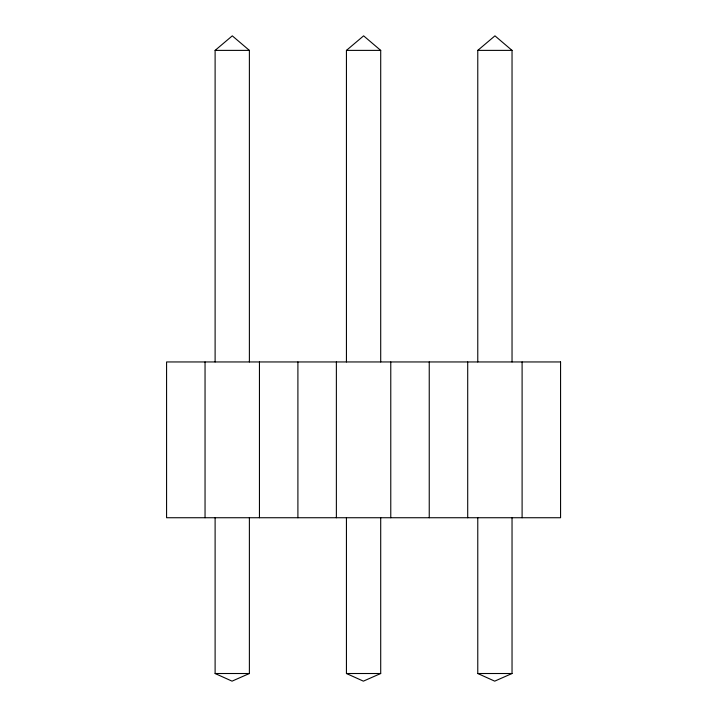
<?xml version="1.0" encoding="UTF-8"?>
<svg xmlns="http://www.w3.org/2000/svg" width="717" height="717" viewBox="0 0 717 717"><rect width="100%" height="100%" fill="white"/><g stroke="black" fill="none" stroke-linecap="round" stroke-linejoin="round"><path stroke-width="1.08" d="M215.109 361.951L215.109 50.387L232.29 35.85L249.382 50.387L249.382 361.951M346.436 361.951L346.436 50.387L363.618 35.85L380.709 50.387L380.709 361.951M477.773 361.951L477.773 50.387L494.954 35.85L512.037 50.387L512.037 361.951M249.382 517.737L249.382 673.514L232.048 681.15L215.109 673.514L215.109 517.737M380.709 517.737L380.709 673.514L363.376 681.15L346.436 673.514L346.436 517.737M512.037 517.737L512.037 673.514L494.703 681.15L477.773 673.514L477.773 517.737M215.109 50.387L249.382 50.387M346.436 50.387L380.709 50.387M477.773 50.387L512.037 50.387M215.109 673.514L249.382 673.514M346.436 673.514L380.709 673.514M477.773 673.514L512.037 673.514M522.101 361.951L522.101 517.737M467.708 361.951L467.708 517.737M429.241 361.951L429.241 517.737M390.774 361.951L390.774 517.737M336.372 361.951L336.372 517.737M297.905 361.951L297.905 517.737M259.446 361.951L259.446 517.737M205.044 361.951L205.044 517.737M560.569 361.951L166.577 361.951L166.577 517.737L560.569 517.737L560.569 361.951"/></g></svg>
